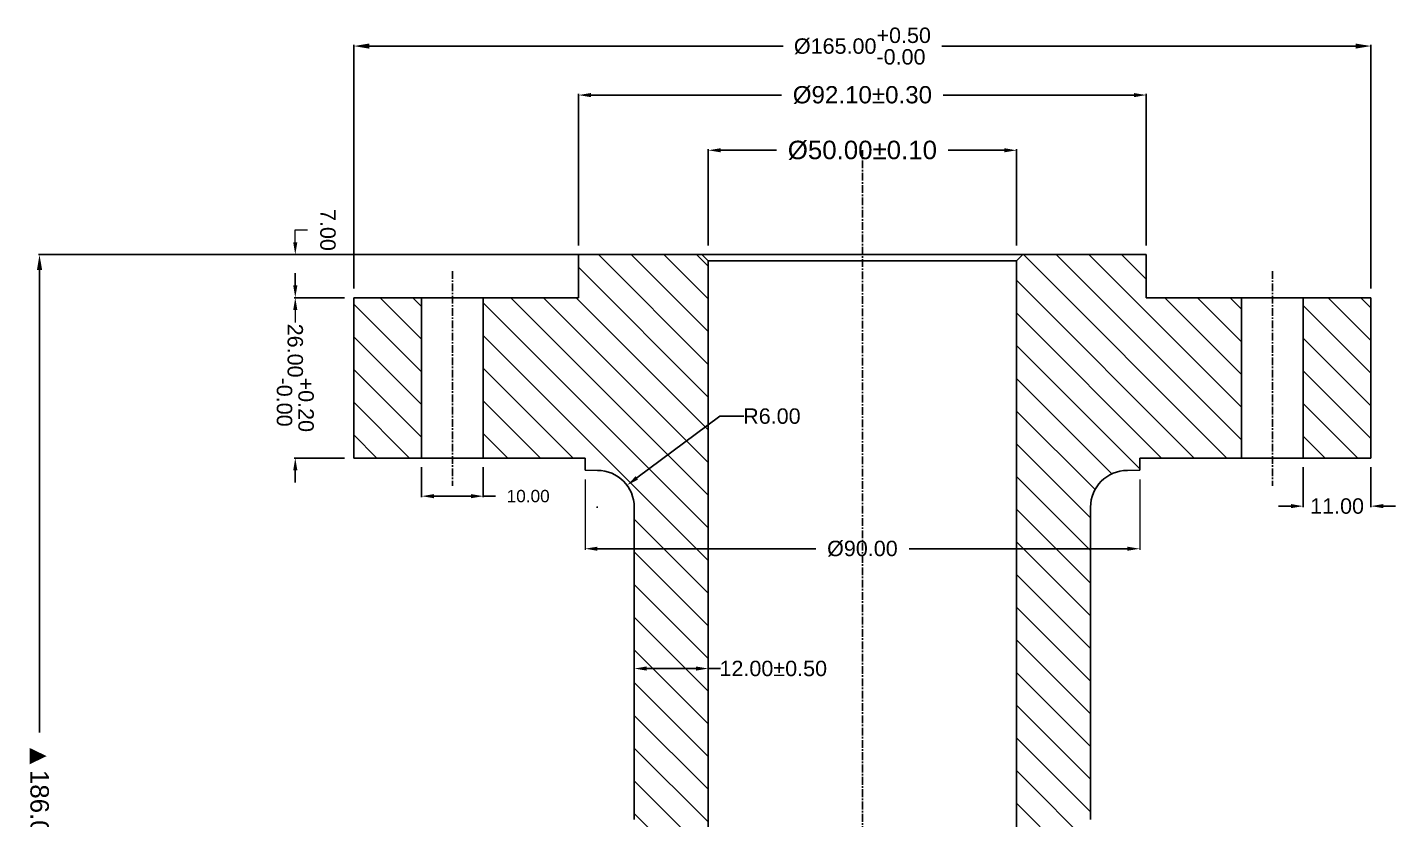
# Model space of a CAD drawing. Header units: inches. Extents: x -135 to 128, y -72 to 223.
# Drawn here: x -135.5 to 86.5, y 94.3 to 222.9 of the extents above; entities that cross this region are included whole.
import ezdxf

# ---------------------------------------------------------------- set-up
doc = ezdxf.new("R2010")
doc.units = ezdxf.units.IN
doc.header["$MEASUREMENT"] = 0
doc.linetypes.add('CENTER', pattern=[2, 1.25, -0.25, 0.25, -0.25])
doc.styles.get("Standard").update_dxf_attribs({"font": 'arial.ttf'})
doc.dimstyles.new('Annotative', dxfattribs={"dimscale": 0, "dimtxt": 0.18, "dimasz": 0.18, "dimexe": 0.18, "dimexo": 0.0625, "dimgap": 0.09, "dimtad": 0, "dimtih": 1, "dimtoh": 1, "dimdec": 4, "dimzin": 0, "dimdsep": 46, "dimtxsty": 'Standard', "dimcen": 0.09, "dimadec": 0, "dimazin": 0, "dimtfac": 1, "dimtdec": 4, "dimtofl": 0, "dimtmove": 0, "dimatfit": 3, "dimfxl": 1, "dimtolj": 1, "dimtzin": 0, "dimarcsym": 0})
doc.dimstyles.get("Standard").update_dxf_attribs({"dimtxt": 0.18, "dimasz": 0.18, "dimexe": 0.18, "dimexo": 0.0625, "dimgap": 0.09, "dimtad": 0, "dimtih": 1, "dimtoh": 1, "dimzin": 0, "dimdsep": 46, "dimtxsty": 'Standard', "dimcen": 0.09, "dimadec": 0, "dimazin": 0, "dimtfac": 1, "dimtofl": 0, "dimtmove": 0, "dimatfit": 3, "dimfxl": 1, "dimtolj": 1, "dimtzin": 0, "dimarcsym": 0})

# ---------------------------------------------------------------- blocks, each defined once
blk = doc.blocks.new('*D2')
at = {"color": 0, "lineweight": -2, "transparency": 16777216}
for p, q in [((-82.5, 180.5), (-82.5, 220.01)), ((82.5, 180.5), (82.5, 220.01))]:
    blk.add_line(p, q, dxfattribs=at)
at = {"color": 0, "lineweight": -3, "transparency": 16777216}
for p, q in [((-80, 219.83), (-12.87, 219.83)), ((80, 219.83), (12.87, 219.83))]:
    blk.add_line(p, q, dxfattribs=at)
at = {"color": 0, "transparency": 16777216}
for points in [[(-80, 220.24), (-80, 219.41), (-82.5, 219.83)], [(80, 220.24), (80, 219.41), (82.5, 219.83)]]:
    blk.add_solid(points, dxfattribs=at)
at = {"layer": 'Defpoints', "color": 0, "transparency": 16777216}
for p in [(82.5, 219.83), (-82.5, 179), (82.5, 179)]:
    blk.add_point(p, dxfattribs=at)
at = {"color": 0, "transparency": 16777216, "insert": (0, 219.83), "char_height": 2.5, "attachment_point": 5}
blk.add_mtext('\\A1;%%C165.00\\S+0.50^ -0.00;', dxfattribs=at)
blk = doc.blocks.new('*D3')
at = {"color": 0, "lineweight": -2, "transparency": 16777216}
for p, q in [((-46.05, 187.5), (-46.05, 212.06)), ((-44.05, 211.88), (-13.12, 211.88)), ((44.05, 211.88), (13.12, 211.88)), ((46.05, 187.5), (46.05, 212.06))]:
    blk.add_line(p, q, dxfattribs=at)
at = {"color": 0, "transparency": 16777216}
for points in [[(-44.05, 212.21), (-44.05, 211.54), (-46.05, 211.88)], [(44.05, 212.21), (44.05, 211.54), (46.05, 211.88)]]:
    blk.add_solid(points, dxfattribs=at)
at = {"layer": 'Defpoints', "color": 0, "transparency": 16777216}
for p in [(46.05, 211.88), (-46.05, 186), (46.05, 186)]:
    blk.add_point(p, dxfattribs=at)
at = {"color": 0, "transparency": 16777216, "insert": (0, 211.88), "char_height": 2.8, "attachment_point": 5}
blk.add_mtext('\\A1;%%C92.10±0.30', dxfattribs=at)
blk = doc.blocks.new('*D4')
at = {"color": 0, "lineweight": -2, "transparency": 16777216}
for p, q in [((-25, 187.47), (-25, 203.1)), ((-23, 202.92), (-13.92, 202.92)), ((23, 202.92), (13.92, 202.92)), ((25, 187.47), (25, 203.1))]:
    blk.add_line(p, q, dxfattribs=at)
at = {"color": 0, "transparency": 16777216}
for points in [[(-23, 203.26), (-23, 202.59), (-25, 202.92)], [(23, 203.26), (23, 202.59), (25, 202.92)]]:
    blk.add_solid(points, dxfattribs=at)
at = {"layer": 'Defpoints', "color": 0, "transparency": 16777216}
for p in [(25, 202.92), (-25, 184.97), (25, 184.97)]:
    blk.add_point(p, dxfattribs=at)
at = {"color": 0, "transparency": 16777216, "insert": (0, 202.92), "char_height": 3, "attachment_point": 5}
blk.add_mtext('\\A1;%%C50.00±0.10', dxfattribs=at)
blk = doc.blocks.new('*D5')
at = {"color": 0, "lineweight": -2, "transparency": 16777216}
for p, q in [((-71.5, 151.5), (-71.5, 146.63)), ((-61.5, 151.5), (-61.5, 146.63)), ((-69.5, 146.81), (-63.5, 146.81)), ((-61.5, 146.81), (-59.5, 146.81))]:
    blk.add_line(p, q, dxfattribs=at)
at = {"color": 0, "transparency": 16777216}
for points in [[(-69.5, 147.14), (-69.5, 146.47), (-71.5, 146.81)], [(-63.5, 147.14), (-63.5, 146.47), (-61.5, 146.81)]]:
    blk.add_solid(points, dxfattribs=at)
at = {"layer": 'Defpoints', "color": 0, "transparency": 16777216}
for p in [(-71.5, 153), (-61.5, 153), (-61.5, 146.81)]:
    blk.add_point(p, dxfattribs=at)
at = {"color": 0, "transparency": 16777216, "insert": (-54.22, 146.81), "char_height": 2, "attachment_point": 5}
blk.add_mtext('\\A1;10.00', dxfattribs=at)
blk = doc.blocks.new('*D6')
at = {"color": 0, "lineweight": 5, "transparency": 16777216}
for p, q in [((-92, 188), (-92, 190)), ((-92, 190), (-90, 190)), ((-92, 177), (-92, 175))]:
    blk.add_line(p, q, dxfattribs=at)
at = {"color": 0, "lineweight": -2, "transparency": 16777216}
for p, q in [((-47.55, 186), (-92.18, 186)), ((-84, 179), (-92.18, 179))]:
    blk.add_line(p, q, dxfattribs=at)
at = {"color": 0, "transparency": 16777216}
for points in [[(-92.33, 188), (-91.66, 188), (-92, 186)], [(-92.33, 177), (-91.66, 177), (-92, 179)]]:
    blk.add_solid(points, dxfattribs=at)
at = {"layer": 'Defpoints', "color": 0, "transparency": 16777216}
for p in [(-92, 186), (-46.05, 186), (-82.5, 179)]:
    blk.add_point(p, dxfattribs=at)
at = {"color": 0, "transparency": 16777216, "insert": (-86.72, 190), "char_height": 2.5, "attachment_point": 5, "rotation": 270}
blk.add_mtext('\\A1;7.00', dxfattribs=at)
blk = doc.blocks.new('*D7')
at = {"color": 0, "lineweight": -2, "transparency": 16777216}
for p, q in [((-92, 181), (-92, 183)), ((-84, 179), (-92.18, 179)), ((-84, 153), (-92.18, 153)), ((-92, 151), (-92, 149))]:
    blk.add_line(p, q, dxfattribs=at)
at = {"color": 0, "transparency": 16777216}
for points in [[(-92.33, 181), (-91.66, 181), (-92, 179)], [(-92.33, 151), (-91.66, 151), (-92, 153)]]:
    blk.add_solid(points, dxfattribs=at)
at = {"layer": 'Defpoints', "color": 0, "transparency": 16777216}
for p in [(-92, 179), (-82.5, 179), (-82.5, 153)]:
    blk.add_point(p, dxfattribs=at)
at = {"color": 0, "transparency": 16777216, "insert": (-92, 166), "char_height": 2.5, "attachment_point": 5, "rotation": 270}
blk.add_mtext('\\A1;26.00\\S+0.20^ -0.00;', dxfattribs=at)
blk = doc.blocks.new('*D8')
at = {"color": 0, "lineweight": 0, "transparency": 16777216}
for p, q in [((-45, 149.5), (-45, 138.1)), ((45, 149.5), (45, 138.1))]:
    blk.add_line(p, q, dxfattribs=at)
at = {"color": 0, "lineweight": -2, "transparency": 16777216}
for p, q in [((-43, 138.28), (-7.57, 138.28)), ((43, 138.28), (7.57, 138.28))]:
    blk.add_line(p, q, dxfattribs=at)
at = {"color": 0, "transparency": 16777216}
for points in [[(-43, 138.61), (-43, 137.95), (-45, 138.28)], [(43, 138.61), (43, 137.95), (45, 138.28)]]:
    blk.add_solid(points, dxfattribs=at)
at = {"layer": 'Defpoints', "color": 0, "transparency": 16777216}
for p in [(-45, 151), (45, 151), (45, 138.28)]:
    blk.add_point(p, dxfattribs=at)
at = {"color": 0, "transparency": 16777216, "insert": (0, 138.28), "char_height": 2.5, "attachment_point": 5}
blk.add_mtext('\\A1;%%C90.00', dxfattribs=at)
blk = doc.blocks.new('*D9')
at = {"color": 0, "lineweight": -2, "transparency": 16777216}
for p, q in [((-37, 119.6), (-37, 118.66)), ((-35, 118.84), (-27, 118.84)), ((-25, 119.42), (-25, 118.66)), ((-25, 118.84), (-23, 118.84))]:
    blk.add_line(p, q, dxfattribs=at)
at = {"color": 0, "transparency": 16777216}
for points in [[(-35, 119.18), (-35, 118.51), (-37, 118.84)], [(-27, 119.18), (-27, 118.51), (-25, 118.84)]]:
    blk.add_solid(points, dxfattribs=at)
at = {"layer": 'Defpoints', "color": 0, "transparency": 16777216}
for p in [(-37, 119.66), (-25, 119.48), (-25, 118.84)]:
    blk.add_point(p, dxfattribs=at)
at = {"color": 0, "transparency": 16777216, "insert": (-14.46, 118.84), "char_height": 2.5, "attachment_point": 5}
blk.add_mtext('\\A1;12.00±0.50', dxfattribs=at)
blk = doc.blocks.new('*D11')
at = {"color": 0, "lineweight": -2, "transparency": 16777216}
for p, q in [((-23.15, 159.78), (-36.58, 149.78)), ((-19.21, 159.78), (-23.15, 159.78)), ((-43.09, 145), (-42.91, 145)), ((-43, 144.91), (-43, 145.09))]:
    blk.add_line(p, q, dxfattribs=at)
at = {"color": 0, "transparency": 16777216}
blk.add_solid([(-36.78, 150.04), (-36.39, 149.51), (-38.19, 148.58)], dxfattribs=at)
at = {"layer": 'Defpoints', "color": 0, "transparency": 16777216}
for p in [(-38.19, 148.58), (-43, 145)]:
    blk.add_point(p, dxfattribs=at)
at = {"color": 0, "transparency": 16777216, "insert": (-14.68, 159.78), "char_height": 2.5, "attachment_point": 5}
blk.add_mtext('\\A1;R6.00', dxfattribs=at)
blk = doc.blocks.new('*D13')
at = {"color": 0, "lineweight": -2, "transparency": 16777216}
for p, q in [((71.5, 151.5), (71.5, 145.01)), ((82.5, 151.5), (82.5, 145.01)), ((69.5, 145.19), (67.5, 145.19)), ((84.5, 145.19), (86.5, 145.19))]:
    blk.add_line(p, q, dxfattribs=at)
at = {"color": 0, "transparency": 16777216}
for points in [[(69.5, 145.53), (69.5, 144.86), (71.5, 145.19)], [(84.5, 145.53), (84.5, 144.86), (82.5, 145.19)]]:
    blk.add_solid(points, dxfattribs=at)
at = {"layer": 'Defpoints', "color": 0, "transparency": 16777216}
for p in [(71.5, 153), (82.5, 153), (82.5, 145.19)]:
    blk.add_point(p, dxfattribs=at)
at = {"color": 0, "transparency": 16777216, "insert": (77, 145.19), "char_height": 2.5, "attachment_point": 5}
blk.add_mtext('\\A1;11.00', dxfattribs=at)
blk = doc.blocks.new('*D19')
at = {"color": 0, "lineweight": -2, "transparency": 16777216}
for p, q in [((-1.5, 186), (-133.67, 186)), ((-133.49, 183.5), (-133.49, 108.45)), ((-133.49, 2.5), (-133.49, 77.55)), ((-1.5, 0), (-133.67, 0))]:
    blk.add_line(p, q, dxfattribs=at)
at = {"color": 0, "transparency": 16777216}
for points in [[(-133.91, 183.5), (-133.07, 183.5), (-133.49, 186)], [(-133.91, 2.5), (-133.07, 2.5), (-133.49, 0)]]:
    blk.add_solid(points, dxfattribs=at)
at = {"layer": 'Defpoints', "color": 0, "transparency": 16777216}
for p in [(0, 186), (0, 0), (-133.49, 0)]:
    blk.add_point(p, dxfattribs=at)
at = {"color": 0, "transparency": 16777216, "insert": (-133.49, 93), "char_height": 3, "attachment_point": 5, "rotation": 270}
blk.add_mtext('\\A1;{\\H1.08333x;▲}186.00±0.20', dxfattribs=at)

msp = doc.modelspace()

# ---------------------------------------------------------------- hatches: boundary and pattern name
h = msp.add_hatch()
h.set_pattern_fill('ANSI31', color=256, scale=30, angle=90)
h.paths.add_polyline_path([(-25, 184.974), (-26.026, 186), (-46.05, 186), (-46.05, 179), (-61.5, 179), (-61.5, 153), (-45, 153), (-45, 151), (-42.991, 150.997, -0.4137747), (-37, 144.997), (-37, 94.331, -0.2331094), (-41.693, 84.812), (-44.723, 82.485, 0.2331094), (-54.5, 62.655), (-54.5, 49.719), (-54.5, 40), (-42.5, 40), (-42.5, 48.5), (-38.487, 63.476, -0.3394543), (-35.589, 65.7), (-34, 65.7), (-34, 73.7), (-25, 73.7)])
h.paths.add_polyline_path([(61.5, 179), (46.05, 179), (46.05, 186), (26.026, 186), (25, 184.974), (25, 73.7), (34, 73.7), (34, 65.7), (35.589, 65.7, -0.3394543), (38.487, 63.476), (40.021, 57.75), (53.7, 57.75), (53.7, 53.25), (57.5, 53.25), (57.5, 56.25), (65, 56.25), (65, 58.25), (82, 58.25), (82, 67.5), (85, 67.5), (85, 75.485), (73.223, 75.485), (73.223, 68.485), (44.723, 68.485), (44.723, 82.485), (41.693, 84.812, -0.2331094), (37, 94.331), (37, 144.997, -0.4137747), (42.991, 150.997), (45, 151), (45, 153), (61.5, 153)])
h.paths.add_polyline_path([(82.5, 179), (71.5, 179), (71.5, 153), (82.5, 153)], flags=17)
h.paths.add_polyline_path([(-42.5, 40), (-54.5, 40), (-54.5, 29.497, -0.2352965), (-56.886, 24.707), (-67.365, 16.8, 0.2352965), (-69.751, 12.011), (-69.751, 0), (-48.05, 0), (-48.05, 4.9), (-43.5, 4.9), (-43.5, 17), (-42.5, 18)])
h.paths.add_polyline_path([(85, 12.5), (82, 12.5), (82, 21.75), (65, 21.75), (65, 23.75), (57.5, 23.75), (57.5, 26.75), (53.7, 26.75), (53.7, 22.25), (42.5, 22.25), (42.5, 18), (43.5, 17), (43.5, 4.9), (48.05, 4.9), (48.05, 0), (70, 0), (70, 1.514, -0.4142136), (73, 4.514), (85, 4.514)])
h = msp.add_hatch()
h.set_pattern_fill('ANSI31', color=256, scale=30, angle=90)
h.paths.add_polyline_path([(-71.5, 179), (-82.5, 179), (-82.5, 153), (-71.5, 153)])

# ---------------------------------------------------------------- linework, layer by layer
at = {"linetype": 'CENTER'}
for p, q in [((0, 186), (0, 202.924)), ((0, 0), (0, 186)), ((-66.5, 183.319), (-66.5, 148.499)), ((66.5, 183.319), (66.5, 148.499))]:
    msp.add_line(p, q, dxfattribs=at)
for p, q in [((-46.05, 186), (-26.026, 186)), ((-46.05, 186), (-46.05, 179)), ((-25, 184.974), (-26.026, 186)), ((-26.026, 186), (26.026, 186)), ((-25, 184.974), (-25, 73.7)), ((-25, 184.974), (25, 184.974)), ((25, 184.974), (26.026, 186)), ((25, 184.974), (25, 73.7)), ((46.05, 186), (26.026, 186)), ((46.05, 186), (46.05, 179)), ((-46.05, 179), (-82.5, 179)), ((-82.5, 179), (-82.5, 153)), ((-71.5, 179), (-71.5, 153)), ((-61.5, 179), (-61.5, 153)), ((46.05, 179), (82.5, 179)), ((61.5, 179), (61.5, 153)), ((71.5, 179), (71.5, 153)), ((82.5, 179), (82.5, 153)), ((-82.5, 153), (-45, 153)), ((-45, 153), (-45, 151)), ((-45, 151), (-42.991, 150.997)), ((45, 151), (42.991, 150.997)), ((82.5, 153), (45, 153)), ((45, 153), (45, 151)), ((-37, 144.997), (-37, 94.331)), ((37, 144.997), (37, 94.331))]:
    msp.add_line(p, q)
for centre, start, end in [((-43, 144.997), 0, 89.91414), ((43, 144.997), 90.08586, 180)]:
    msp.add_arc(centre, 6, start, end)

# ---------------------------------------------------------------- dimensions: what is measured, and where the dimension line sits
for base, p1, p2, dimstyle, override, picture, middle in [((82.5, 219.826), (-82.5, 179), (82.5, 179), 'Annotative', {"dimtxt": 2.5, "dimasz": 2.5, "dimexo": 1.5, "dimgap": 2, "dimdec": 2, "dimtol": 1, "dimtp": 0.5, "dimtdec": 2, "dimlwd": 65533}, '*D2', (0, 219.826)), ((46.05, 211.878), (-46.05, 186), (46.05, 186), 'Annotative', {"dimtxt": 2.8, "dimasz": 2, "dimexo": 1.5, "dimgap": 2, "dimdec": 2, "dimtol": 1, "dimtp": 0.3, "dimtm": 0.3, "dimtdec": 2}, '*D3', (0, 211.878)), ((25, 202.924), (-25, 184.974), (25, 184.974), 'Standard', {"dimtxt": 3, "dimasz": 2, "dimexo": 2.5, "dimgap": 2, "dimtol": 1, "dimtp": 0.1, "dimtm": 0.1}, '*D4', (0, 202.924))]:
    dim = msp.add_linear_dim(base=base, p1=p1, p2=p2, text='%%C<>', dimstyle=dimstyle, override=override)
    dim.commit()
    dim.dimension.update_dxf_attribs({"geometry": picture, "text_midpoint": middle, "dimtype": 160})
for base, p1, p2, override, picture, middle in [((-91.998, 186), (-82.5, 179), (-46.05, 186), {"dimtxt": 2.5, "dimasz": 2, "dimexo": 1.5, "dimgap": 2, "dimdec": 2, "dimlwd": 5, "dimlwe": 65534}, '*D6', (-86.722, 190)), ((-91.998, 179), (-82.5, 153), (-82.5, 179), {"dimtxt": 2.5, "dimasz": 2, "dimexo": 1.5, "dimgap": 2, "dimdec": 2, "dimtol": 1, "dimlim": 0, "dimtp": 0.2, "dimtm": 1e-09, "dimtdec": 2}, '*D7', (-91.998, 166))]:
    dim = msp.add_linear_dim(base=base, p1=p1, p2=p2, angle=90, dimstyle='Standard', override=override)
    dim.commit()
    dim.dimension.update_dxf_attribs({"geometry": picture, "text_midpoint": middle, "text_rotation": 270})
dim = msp.add_linear_dim(base=(-133.491, 0), p1=(0, 186), p2=(0, 0), angle=90, text='{\\H1.08333x;▲}<>', dimstyle='Standard', override={"dimtxt": 3, "dimasz": 2.5, "dimexo": 1.5, "dimgap": 2, "dimdec": 2, "dimtol": 1, "dimlim": 0, "dimtp": 0.2, "dimtm": 0.2, "dimtdec": 2})
dim.commit()
dim.dimension.update_dxf_attribs({"geometry": '*D19', "text_midpoint": (-133.491, 93), "dimtype": 160, "text_rotation": 270})
dim = msp.add_radius_dim(center=(-43, 144.997), mpoint=(-38.188, 148.581), dimstyle='Standard', override={"dimtxt": 2.5, "dimasz": 2, "dimdec": 2})
dim.commit()
dim.dimension.update_dxf_attribs({"geometry": '*D11', "text_midpoint": (-14.683, 159.781), "dimtype": 164})
for base, p1, p2, override, picture, middle in [((-61.5, 146.808), (-71.5, 153), (-61.5, 153), {"dimtxt": 2, "dimasz": 2, "dimexo": 1.5, "dimgap": 2, "dimdec": 2}, '*D5', (-54.223, 146.808)), ((82.5, 145.193), (71.5, 153), (82.5, 153), {"dimtxt": 2.5, "dimasz": 2, "dimexo": 1.5, "dimdec": 2}, '*D13', (77, 145.193)), ((-25, 118.842), (-37, 119.664), (-25, 119.483), {"dimtxt": 2.5, "dimasz": 2, "dimgap": 0.09, "dimdec": 2, "dimtol": 1, "dimlim": 0, "dimtp": 0.5, "dimtm": 0.5, "dimtdec": 2}, '*D9', (-14.457, 118.842))]:
    dim = msp.add_linear_dim(base=base, p1=p1, p2=p2, dimstyle='Standard', override=override)
    dim.commit()
    dim.dimension.update_dxf_attribs({"geometry": picture, "text_midpoint": middle})
dim = msp.add_linear_dim(base=(45, 138.282), p1=(-45, 151), p2=(45, 151), text='%%C<>', dimstyle='Standard', override={"dimtxt": 2.5, "dimasz": 2, "dimexo": 1.5, "dimgap": 2, "dimdec": 2, "dimlwe": 0})
dim.commit()
dim.dimension.update_dxf_attribs({"geometry": '*D8', "text_midpoint": (0, 138.282)})

doc.saveas('drawing.dxf')
